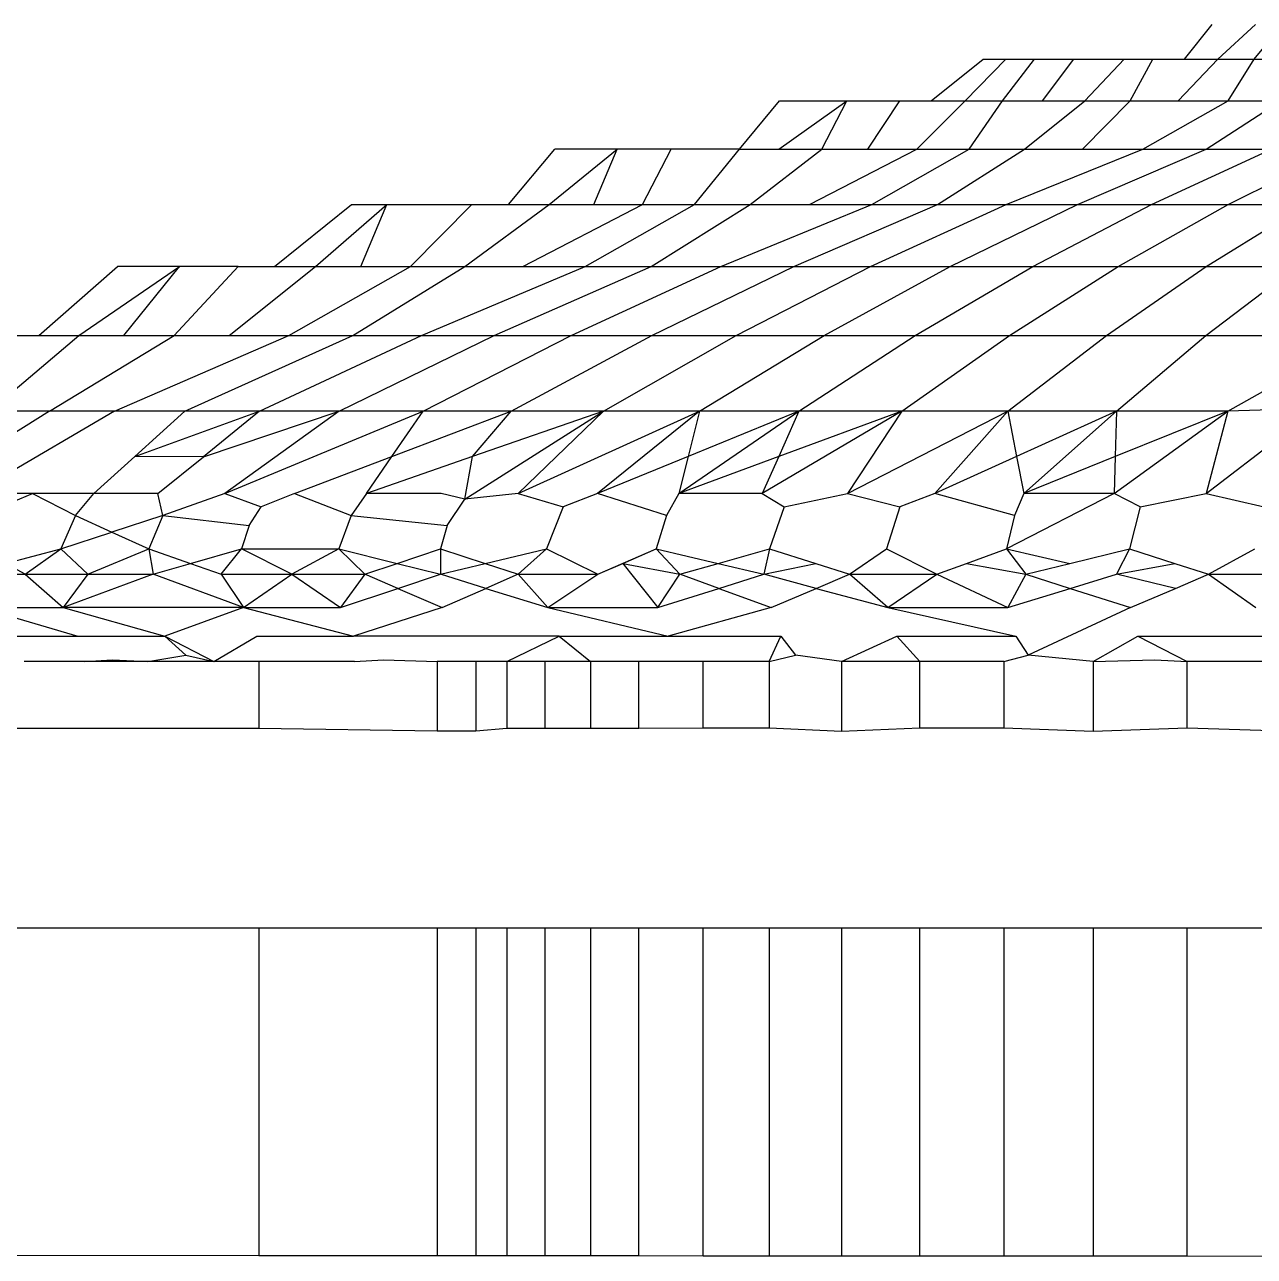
# Model space of a CAD drawing. Header units: inches. Extents: x 12 to 4610, y 7 to 3258.
# Drawn here: x 745.288 to 746.694, y 1693.787 to 1695.196 of the extents above; entities that cross this region are included whole.
import ezdxf

# ---------------------------------------------------------------- set-up
doc = ezdxf.new("R2010")
doc.units = ezdxf.units.IN
doc.header["$MEASUREMENT"] = 0

msp = doc.modelspace()

# ---------------------------------------------------------------- linework, layer by layer
for p, q in [((746.6456, 1695.1955), (746.614, 1695.1561)), ((746.6954, 1695.1955), (746.6525, 1695.1561)), ((746.6938, 1695.1561), (746.7265, 1695.1955)), ((746.3245, 1695.1086), (746.3839, 1695.1561)), ((746.3635, 1695.1086), (746.4101, 1695.1561)), ((746.3839, 1695.1561), (746.4426, 1695.1561)), ((746.406, 1695.1086), (746.4426, 1695.1561)), ((746.4101, 1695.1561), (746.4426, 1695.1561)), ((746.4426, 1695.1561), (746.4878, 1695.1561)), ((746.4517, 1695.1086), (746.4878, 1695.1561)), ((746.4878, 1695.1561), (746.5451, 1695.1561)), ((746.5004, 1695.1086), (746.5451, 1695.1561)), ((746.5451, 1695.1561), (746.5781, 1695.1561)), ((746.5522, 1695.1086), (746.5781, 1695.1561)), ((746.5781, 1695.1561), (746.614, 1695.1561)), ((746.5781, 1695.1561), (746.6525, 1695.1561)), ((746.6069, 1695.1086), (746.6525, 1695.1561)), ((746.614, 1695.1561), (746.6525, 1695.1561)), ((746.6525, 1695.1561), (746.6938, 1695.1561)), ((746.6643, 1695.1086), (746.6938, 1695.1561)), ((746.6938, 1695.1561), (746.7376, 1695.1561)), ((746.1053, 1695.0532), (746.1512, 1695.1086)), ((746.1504, 1695.0532), (746.2282, 1695.1086)), ((746.1512, 1695.1086), (746.1821, 1695.1086)), ((746.1821, 1695.1086), (746.2567, 1695.1086)), ((746.1821, 1695.1086), (746.2282, 1695.1086)), ((746.1994, 1695.0532), (746.2282, 1695.1086)), ((746.2282, 1695.1086), (746.2567, 1695.1086)), ((746.2282, 1695.1086), (746.2888, 1695.1086)), ((746.252, 1695.0532), (746.2888, 1695.1086)), ((746.2567, 1695.1086), (746.2888, 1695.1086)), ((746.2567, 1695.1086), (746.3245, 1695.1086)), ((746.2888, 1695.1086), (746.3245, 1695.1086)), ((746.2888, 1695.1086), (746.3635, 1695.1086)), ((746.3083, 1695.0532), (746.3635, 1695.1086)), ((746.3245, 1695.1086), (746.3635, 1695.1086)), ((746.3635, 1695.1086), (746.406, 1695.1086)), ((746.3681, 1695.0532), (746.406, 1695.1086)), ((746.406, 1695.1086), (746.4517, 1695.1086)), ((746.4312, 1695.0532), (746.5004, 1695.1086)), ((746.4517, 1695.1086), (746.5004, 1695.1086)), ((746.4975, 1695.0532), (746.5522, 1695.1086)), ((746.5004, 1695.1086), (746.5522, 1695.1086)), ((746.5522, 1695.1086), (746.6069, 1695.1086)), ((746.5667, 1695.0532), (746.6643, 1695.1086)), ((746.6069, 1695.1086), (746.6643, 1695.1086)), ((746.6389, 1695.0532), (746.7244, 1695.1086)), ((746.6643, 1695.1086), (746.7244, 1695.1086)), ((745.8412, 1694.99), (745.8942, 1695.0532)), ((745.8878, 1694.99), (745.9655, 1695.0532)), ((745.9655, 1695.0532), (745.8942, 1695.0532)), ((745.9389, 1694.99), (745.9655, 1695.0532)), ((746.0271, 1695.0532), (745.9655, 1695.0532)), ((745.9943, 1694.99), (746.0271, 1695.0532)), ((746.1053, 1695.0532), (746.0271, 1695.0532)), ((746.054, 1694.99), (746.1053, 1695.0532)), ((746.1053, 1695.0532), (746.1504, 1695.0532)), ((746.1177, 1694.99), (746.1994, 1695.0532)), ((746.1504, 1695.0532), (746.1994, 1695.0532)), ((746.1854, 1694.99), (746.3083, 1695.0532)), ((746.1994, 1695.0532), (746.252, 1695.0532)), ((746.252, 1695.0532), (746.3083, 1695.0532)), ((746.2568, 1694.99), (746.3681, 1695.0532)), ((746.3083, 1695.0532), (746.3681, 1695.0532)), ((746.3318, 1694.99), (746.4312, 1695.0532)), ((746.3681, 1695.0532), (746.4312, 1695.0532)), ((746.4103, 1694.99), (746.5667, 1695.0532)), ((746.4312, 1695.0532), (746.4975, 1695.0532)), ((746.492, 1694.99), (746.6389, 1695.0532)), ((746.4975, 1695.0532), (746.5667, 1695.0532)), ((746.5667, 1695.0532), (746.6389, 1695.0532)), ((746.5767, 1694.99), (746.7136, 1695.0532)), ((746.6389, 1695.0532), (746.7136, 1695.0532)), ((746.6642, 1694.99), (746.791, 1695.0532)), ((745.5734, 1694.9189), (745.6614, 1694.99)), ((745.6202, 1694.9189), (745.7018, 1694.99)), ((745.6614, 1694.99), (745.7018, 1694.99)), ((745.6722, 1694.9189), (745.7018, 1694.99)), ((745.7018, 1694.99), (745.7992, 1694.99)), ((745.7291, 1694.9189), (745.7992, 1694.99)), ((745.791, 1694.9189), (745.8878, 1694.99)), ((745.7992, 1694.99), (745.8412, 1694.99)), ((745.8412, 1694.99), (745.8878, 1694.99)), ((745.8576, 1694.9189), (745.9943, 1694.99)), ((745.8878, 1694.99), (745.9389, 1694.99)), ((745.9287, 1694.9189), (746.054, 1694.99)), ((745.9389, 1694.99), (745.9943, 1694.99)), ((745.9943, 1694.99), (746.054, 1694.99)), ((746.0042, 1694.9189), (746.1177, 1694.99)), ((746.054, 1694.99), (746.1177, 1694.99)), ((746.0839, 1694.9189), (746.2568, 1694.99)), ((746.1177, 1694.99), (746.1854, 1694.99)), ((746.1676, 1694.9189), (746.3318, 1694.99)), ((746.1854, 1694.99), (746.2568, 1694.99)), ((746.2551, 1694.9189), (746.4103, 1694.99)), ((746.2568, 1694.99), (746.3318, 1694.99)), ((746.3318, 1694.99), (746.4103, 1694.99)), ((746.3463, 1694.9189), (746.492, 1694.99)), ((746.4103, 1694.99), (746.492, 1694.99)), ((746.4408, 1694.9189), (746.5767, 1694.99)), ((746.492, 1694.99), (746.5767, 1694.99)), ((746.5385, 1694.9189), (746.6642, 1694.99)), ((746.5767, 1694.99), (746.6642, 1694.99)), ((746.6391, 1694.9189), (746.7543, 1694.99)), ((746.6642, 1694.99), (746.7543, 1694.99)), ((745.3038, 1694.8401), (745.3941, 1694.9189)), ((745.3497, 1694.8401), (745.4647, 1694.9189)), ((745.4647, 1694.9189), (745.3941, 1694.9189)), ((745.4013, 1694.8401), (745.4647, 1694.9189)), ((745.4586, 1694.8401), (745.5318, 1694.9189)), ((745.5318, 1694.9189), (745.4647, 1694.9189)), ((745.5215, 1694.8401), (745.6202, 1694.9189)), ((745.5318, 1694.9189), (745.5734, 1694.9189)), ((745.5734, 1694.9189), (745.6202, 1694.9189)), ((745.5897, 1694.8401), (745.7291, 1694.9189)), ((745.6202, 1694.9189), (745.6722, 1694.9189)), ((745.6631, 1694.8401), (745.791, 1694.9189)), ((745.6722, 1694.9189), (745.7291, 1694.9189)), ((745.7291, 1694.9189), (745.791, 1694.9189)), ((745.7415, 1694.8401), (745.9287, 1694.9189)), ((745.791, 1694.9189), (745.8576, 1694.9189)), ((745.8248, 1694.8401), (746.0042, 1694.9189)), ((745.8576, 1694.9189), (745.9287, 1694.9189)), ((745.9127, 1694.8401), (746.0839, 1694.9189)), ((745.9287, 1694.9189), (746.0042, 1694.9189)), ((746.0042, 1694.9189), (746.0839, 1694.9189)), ((746.005, 1694.8401), (746.1676, 1694.9189)), ((746.0839, 1694.9189), (746.1676, 1694.9189)), ((746.1016, 1694.8401), (746.2551, 1694.9189)), ((746.1676, 1694.9189), (746.2551, 1694.9189)), ((746.2021, 1694.8401), (746.3463, 1694.9189)), ((746.2551, 1694.9189), (746.3463, 1694.9189)), ((746.3063, 1694.8401), (746.4408, 1694.9189)), ((746.3463, 1694.9189), (746.4408, 1694.9189)), ((746.414, 1694.8401), (746.5385, 1694.9189)), ((746.4408, 1694.9189), (746.5385, 1694.9189)), ((746.5249, 1694.8401), (746.6391, 1694.9189)), ((746.5385, 1694.9189), (746.6391, 1694.9189)), ((746.6388, 1694.8401), (746.7423, 1694.9189)), ((746.6391, 1694.9189), (746.7423, 1694.9189)), ((745.2019, 1694.8401), (745.3038, 1694.8401)), ((745.2475, 1694.7536), (745.3497, 1694.8401)), ((745.3038, 1694.8401), (745.3497, 1694.8401)), ((745.3161, 1694.7536), (745.4586, 1694.8401)), ((745.3497, 1694.8401), (745.4013, 1694.8401)), ((745.3906, 1694.7536), (745.5897, 1694.8401)), ((745.4013, 1694.8401), (745.4586, 1694.8401)), ((745.4586, 1694.8401), (745.5215, 1694.8401)), ((745.4708, 1694.7536), (745.6631, 1694.8401)), ((745.5215, 1694.8401), (745.5897, 1694.8401)), ((745.5564, 1694.7536), (745.7415, 1694.8401)), ((745.5897, 1694.8401), (745.6631, 1694.8401)), ((745.6474, 1694.7536), (745.8248, 1694.8401)), ((745.6631, 1694.8401), (745.7415, 1694.8401)), ((745.7415, 1694.8401), (745.8248, 1694.8401)), ((745.7434, 1694.7536), (745.9127, 1694.8401)), ((745.8248, 1694.8401), (745.9127, 1694.8401)), ((745.8443, 1694.7536), (746.005, 1694.8401)), ((745.9127, 1694.8401), (746.005, 1694.8401)), ((745.9497, 1694.7536), (746.1016, 1694.8401)), ((746.005, 1694.8401), (746.1016, 1694.8401)), ((746.0594, 1694.7536), (746.2021, 1694.8401)), ((746.1016, 1694.8401), (746.2021, 1694.8401)), ((746.1733, 1694.7536), (746.3063, 1694.8401)), ((746.2021, 1694.8401), (746.3063, 1694.8401)), ((746.2909, 1694.7536), (746.414, 1694.8401)), ((746.3063, 1694.8401), (746.414, 1694.8401)), ((746.4121, 1694.7536), (746.5249, 1694.8401)), ((746.414, 1694.8401), (746.5249, 1694.8401)), ((746.5249, 1694.8401), (746.6388, 1694.8401)), ((746.5364, 1694.7536), (746.6388, 1694.8401)), ((746.6388, 1694.8401), (746.7553, 1694.8401)), ((746.6637, 1694.7536), (746.7527, 1694.8037)), ((746.6391, 1694.6595), (746.7659, 1694.7568)), ((746.7659, 1694.7568), (746.6637, 1694.7536)), ((745.3161, 1694.7536), (745.1666, 1694.6595)), ((745.3906, 1694.7536), (745.2299, 1694.6595)), ((745.3161, 1694.7536), (745.2475, 1694.7536)), ((745.3906, 1694.7536), (745.3161, 1694.7536)), ((745.4708, 1694.7536), (745.3906, 1694.7536)), ((745.4136, 1694.7019), (745.5564, 1694.7536)), ((745.4708, 1694.7536), (745.4136, 1694.7019)), ((745.5564, 1694.7536), (745.4708, 1694.7536)), ((745.4921, 1694.7015), (745.6474, 1694.7536)), ((745.5564, 1694.7536), (745.4921, 1694.7015)), ((745.6474, 1694.7536), (745.5167, 1694.6595)), ((745.5167, 1694.6595), (745.7434, 1694.7536)), ((745.6474, 1694.7536), (745.5564, 1694.7536)), ((745.7434, 1694.7536), (745.6474, 1694.7536)), ((745.7078, 1694.7019), (745.8443, 1694.7536)), ((745.7078, 1694.7019), (745.7434, 1694.7536)), ((745.8443, 1694.7536), (745.7434, 1694.7536)), ((745.7912, 1694.6529), (745.9497, 1694.7536)), ((745.9497, 1694.7536), (745.8, 1694.7016)), ((745.8, 1694.7016), (745.8443, 1694.7536)), ((745.9497, 1694.7536), (745.8443, 1694.7536)), ((745.8522, 1694.6595), (746.0594, 1694.7536)), ((745.9497, 1694.7536), (745.8522, 1694.6595)), ((746.0594, 1694.7536), (745.9428, 1694.6595)), ((746.0594, 1694.7536), (745.9497, 1694.7536)), ((746.0359, 1694.6595), (746.1733, 1694.7536)), ((746.0594, 1694.7536), (746.0465, 1694.7018)), ((746.1733, 1694.7536), (746.0465, 1694.7018)), ((746.1733, 1694.7536), (746.0594, 1694.7536)), ((746.2909, 1694.7536), (746.1314, 1694.6595)), ((746.1733, 1694.7536), (746.1502, 1694.7017)), ((746.2909, 1694.7536), (746.1502, 1694.7017)), ((746.2909, 1694.7536), (746.1733, 1694.7536)), ((746.229, 1694.6595), (746.4121, 1694.7536)), ((746.2909, 1694.7536), (746.229, 1694.6595)), ((746.4121, 1694.7536), (746.2909, 1694.7536)), ((746.3288, 1694.6595), (746.4121, 1694.7536)), ((746.5364, 1694.7536), (746.4121, 1694.7536)), ((746.4121, 1694.7536), (746.4222, 1694.7019)), ((746.5364, 1694.7536), (746.4222, 1694.7019)), ((746.5364, 1694.7536), (746.4304, 1694.6595)), ((746.534, 1694.6595), (746.6637, 1694.7536)), ((746.5364, 1694.7536), (746.535, 1694.7017)), ((746.6637, 1694.7536), (746.535, 1694.7017)), ((746.6637, 1694.7536), (746.5364, 1694.7536)), ((746.6637, 1694.7536), (746.6391, 1694.6595)), ((745.3668, 1694.6595), (745.4136, 1694.7019)), ((745.4921, 1694.7015), (745.4136, 1694.7019)), ((745.4401, 1694.6595), (745.4921, 1694.7015)), ((745.5963, 1694.6595), (745.7078, 1694.7019)), ((745.6788, 1694.6595), (745.7078, 1694.7019)), ((745.8, 1694.7016), (745.6788, 1694.6595)), ((745.7912, 1694.6529), (745.8, 1694.7016)), ((746.0465, 1694.7018), (745.9428, 1694.6595)), ((746.0465, 1694.7018), (746.0359, 1694.6595)), ((746.1502, 1694.7017), (746.0359, 1694.6595)), ((746.1502, 1694.7017), (746.1314, 1694.6595)), ((746.4222, 1694.7019), (746.3288, 1694.6595)), ((746.4222, 1694.7019), (746.4304, 1694.6595)), ((746.535, 1694.7017), (746.4304, 1694.6595)), ((746.535, 1694.7017), (746.534, 1694.6595)), ((745.2966, 1694.6595), (745.2299, 1694.6595)), ((745.2606, 1694.6444), (745.2966, 1694.6595)), ((745.3668, 1694.6595), (745.2966, 1694.6595)), ((745.2966, 1694.6595), (745.3459, 1694.6343)), ((745.3459, 1694.6343), (745.3668, 1694.6595)), ((745.4401, 1694.6595), (745.3668, 1694.6595)), ((745.4456, 1694.6343), (745.4401, 1694.6595)), ((745.5167, 1694.6595), (745.4456, 1694.6343)), ((745.5167, 1694.6595), (745.5583, 1694.6444)), ((745.5963, 1694.6595), (745.5583, 1694.6444)), ((745.5963, 1694.6595), (745.6613, 1694.6343)), ((745.6788, 1694.6595), (745.6613, 1694.6343)), ((745.7641, 1694.6595), (745.6788, 1694.6595)), ((745.7912, 1694.6529), (745.7641, 1694.6595)), ((745.8522, 1694.6595), (745.7912, 1694.6529)), ((745.8522, 1694.6595), (745.9035, 1694.6444)), ((745.9428, 1694.6595), (745.9035, 1694.6444)), ((746.0219, 1694.6343), (745.9428, 1694.6595)), ((746.0359, 1694.6595), (746.0219, 1694.6343)), ((746.1314, 1694.6595), (746.0359, 1694.6595)), ((746.1314, 1694.6595), (746.1563, 1694.6444)), ((746.1563, 1694.6444), (746.229, 1694.6595)), ((746.229, 1694.6595), (746.2887, 1694.6444)), ((746.3288, 1694.6595), (746.2887, 1694.6444)), ((746.42, 1694.6343), (746.3288, 1694.6595)), ((746.534, 1694.6595), (746.4108, 1694.5962)), ((746.4304, 1694.6595), (746.42, 1694.6343)), ((746.534, 1694.6595), (746.4304, 1694.6595)), ((746.5636, 1694.6444), (746.534, 1694.6595)), ((746.5636, 1694.6444), (746.6391, 1694.6595)), ((746.6391, 1694.6595), (746.7055, 1694.6444)), ((745.5445, 1694.6227), (745.5583, 1694.6444)), ((745.7711, 1694.6227), (745.7912, 1694.6529)), ((745.9035, 1694.6444), (745.8844, 1694.5962)), ((746.1563, 1694.6444), (746.1398, 1694.5962)), ((746.2887, 1694.6444), (746.2735, 1694.5962)), ((746.5636, 1694.6444), (746.5512, 1694.5962)), ((745.3459, 1694.6343), (745.3292, 1694.5962)), ((745.3459, 1694.6343), (745.3876, 1694.6153)), ((745.4456, 1694.6343), (745.3876, 1694.6153)), ((745.4456, 1694.6343), (745.4296, 1694.5962)), ((745.4456, 1694.6343), (745.5445, 1694.6227)), ((745.6613, 1694.6343), (745.6469, 1694.5962)), ((745.6613, 1694.6343), (745.7711, 1694.6227)), ((746.0219, 1694.6343), (746.01, 1694.5962)), ((746.42, 1694.6343), (746.4108, 1694.5962)), ((745.3292, 1694.5962), (745.3876, 1694.6153)), ((745.3876, 1694.6153), (745.4296, 1694.5962)), ((745.5445, 1694.6227), (745.5356, 1694.5962)), ((745.7711, 1694.6227), (745.7632, 1694.5962)), ((745.2882, 1694.5672), (745.2347, 1694.5962)), ((745.2657, 1694.5794), (745.3292, 1694.5962)), ((745.2882, 1694.5672), (745.3292, 1694.5962)), ((745.3292, 1694.5962), (745.3599, 1694.5672)), ((745.3599, 1694.5672), (745.4296, 1694.5962)), ((745.4296, 1694.5962), (745.4348, 1694.5672)), ((745.4296, 1694.5962), (745.4775, 1694.5795)), ((745.4775, 1694.5795), (745.5356, 1694.5962)), ((745.5126, 1694.5672), (745.5356, 1694.5962)), ((745.5356, 1694.5962), (745.6469, 1694.5962)), ((745.5934, 1694.5672), (745.5356, 1694.5962)), ((745.6469, 1694.5962), (745.5934, 1694.5672)), ((745.6469, 1694.5962), (745.677, 1694.5672)), ((745.6469, 1694.5962), (745.7137, 1694.5796)), ((745.7137, 1694.5796), (745.7632, 1694.5962)), ((745.7632, 1694.5962), (745.7632, 1694.5672)), ((745.7632, 1694.5962), (745.8145, 1694.5795)), ((745.8145, 1694.5795), (745.8844, 1694.5962)), ((745.8521, 1694.5672), (745.8844, 1694.5962)), ((745.8844, 1694.5962), (745.9434, 1694.5672)), ((745.9434, 1694.5672), (746.01, 1694.5962)), ((745.9719, 1694.5796), (746.01, 1694.5962)), ((746.0371, 1694.5672), (746.01, 1694.5962)), ((746.01, 1694.5962), (746.0808, 1694.5795)), ((746.0808, 1694.5795), (746.1398, 1694.5962)), ((746.1398, 1694.5962), (746.1331, 1694.5672)), ((746.1398, 1694.5962), (746.1925, 1694.5795)), ((746.2311, 1694.5672), (746.2735, 1694.5962)), ((746.2735, 1694.5962), (746.3311, 1694.5672)), ((746.3651, 1694.5796), (746.4108, 1694.5962)), ((746.4108, 1694.5962), (746.4329, 1694.5672)), ((746.4108, 1694.5962), (746.4831, 1694.5795)), ((746.4831, 1694.5795), (746.5512, 1694.5962)), ((746.5512, 1694.5962), (746.5365, 1694.5672)), ((746.5512, 1694.5962), (746.6034, 1694.5795)), ((746.6417, 1694.5672), (746.6946, 1694.5962)), ((745.4348, 1694.5672), (745.4775, 1694.5795)), ((745.4775, 1694.5795), (745.5126, 1694.5672)), ((745.677, 1694.5672), (745.7137, 1694.5796)), ((745.7137, 1694.5796), (745.7632, 1694.5672)), ((745.7632, 1694.5672), (745.8145, 1694.5795)), ((745.8145, 1694.5795), (745.8521, 1694.5672)), ((745.9434, 1694.5672), (745.9719, 1694.5796)), ((745.9719, 1694.5796), (746.0371, 1694.5672)), ((745.9719, 1694.5796), (746.0119, 1694.529)), ((746.0371, 1694.5672), (746.0808, 1694.5795)), ((746.0808, 1694.5795), (746.1331, 1694.5672)), ((746.1331, 1694.5672), (746.1925, 1694.5795)), ((746.1925, 1694.5795), (746.2311, 1694.5672)), ((746.3311, 1694.5672), (746.3651, 1694.5796)), ((746.3651, 1694.5796), (746.4329, 1694.5672)), ((746.4329, 1694.5672), (746.4831, 1694.5795)), ((746.5365, 1694.5672), (746.6034, 1694.5795)), ((746.6034, 1694.5795), (746.6417, 1694.5672)), ((745.2197, 1694.5672), (745.2882, 1694.5672)), ((745.2882, 1694.5672), (745.3599, 1694.5672)), ((745.2882, 1694.5672), (745.3318, 1694.529)), ((745.4348, 1694.5672), (745.3318, 1694.529)), ((745.3599, 1694.5672), (745.3318, 1694.529)), ((745.3599, 1694.5672), (745.4348, 1694.5672)), ((745.5379, 1694.529), (745.4348, 1694.5672)), ((745.5126, 1694.5672), (745.5934, 1694.5672)), ((745.5126, 1694.5672), (745.5379, 1694.529)), ((745.5379, 1694.529), (745.5934, 1694.5672)), ((745.5934, 1694.5672), (745.677, 1694.5672)), ((745.5934, 1694.5672), (745.6491, 1694.529)), ((745.677, 1694.5672), (745.6491, 1694.529)), ((745.7146, 1694.5509), (745.677, 1694.5672)), ((745.7146, 1694.5509), (745.7632, 1694.5672)), ((745.8153, 1694.551), (745.7632, 1694.5672)), ((745.8521, 1694.5672), (745.8153, 1694.551)), ((745.8521, 1694.5672), (745.9434, 1694.5672)), ((745.8521, 1694.5672), (745.8863, 1694.529)), ((745.8863, 1694.529), (745.9434, 1694.5672)), ((746.0119, 1694.529), (746.0371, 1694.5672)), ((746.0815, 1694.5509), (746.0371, 1694.5672)), ((746.0815, 1694.5509), (746.1331, 1694.5672)), ((746.1932, 1694.551), (746.1331, 1694.5672)), ((746.1932, 1694.551), (746.2311, 1694.5672)), ((746.2311, 1694.5672), (746.3311, 1694.5672)), ((746.2751, 1694.529), (746.2311, 1694.5672)), ((746.2751, 1694.529), (746.3311, 1694.5672)), ((746.3311, 1694.5672), (746.4122, 1694.529)), ((746.4329, 1694.5672), (746.4122, 1694.529)), ((746.4329, 1694.5672), (746.4837, 1694.551)), ((746.4837, 1694.551), (746.5365, 1694.5672)), ((746.6039, 1694.551), (746.5365, 1694.5672)), ((746.6039, 1694.551), (746.6417, 1694.5672)), ((746.6417, 1694.5672), (746.7483, 1694.5672)), ((746.6417, 1694.5672), (746.6958, 1694.529)), ((745.6491, 1694.529), (745.7146, 1694.5509)), ((745.7146, 1694.5509), (745.7653, 1694.529)), ((745.7653, 1694.529), (745.8153, 1694.551)), ((745.8153, 1694.551), (745.8863, 1694.529)), ((746.0119, 1694.529), (746.0815, 1694.5509)), ((746.0815, 1694.5509), (746.1415, 1694.529)), ((746.1415, 1694.529), (746.1932, 1694.551)), ((746.1932, 1694.551), (746.2751, 1694.529)), ((746.4122, 1694.529), (746.4837, 1694.551)), ((746.4837, 1694.551), (746.5525, 1694.529)), ((746.5525, 1694.529), (746.6039, 1694.551)), ((745.2374, 1694.529), (745.3318, 1694.529)), ((745.2374, 1694.529), (745.3486, 1694.4965)), ((745.3318, 1694.529), (745.4481, 1694.4965)), ((745.5379, 1694.529), (745.3318, 1694.529)), ((745.5379, 1694.529), (745.4481, 1694.4965)), ((745.5379, 1694.529), (745.6491, 1694.529)), ((745.5379, 1694.529), (745.6637, 1694.4965)), ((745.7653, 1694.529), (745.6637, 1694.4965)), ((745.8863, 1694.529), (746.0119, 1694.529)), ((745.8863, 1694.529), (746.0239, 1694.4965)), ((746.1415, 1694.529), (746.0239, 1694.4965)), ((746.2751, 1694.529), (746.4122, 1694.529)), ((746.2751, 1694.529), (746.4215, 1694.4965)), ((746.5525, 1694.529), (746.4353, 1694.4748)), ((745.2548, 1694.4965), (745.3486, 1694.4965)), ((745.3486, 1694.4965), (745.4481, 1694.4965)), ((745.4481, 1694.4965), (745.4722, 1694.4748)), ((745.4481, 1694.4965), (745.5042, 1694.4672)), ((745.5042, 1694.4672), (745.5532, 1694.4965)), ((745.5532, 1694.4965), (745.6637, 1694.4965)), ((745.8992, 1694.4965), (745.6637, 1694.4965)), ((745.8391, 1694.4672), (745.8992, 1694.4965)), ((745.8992, 1694.4965), (746.0239, 1694.4965)), ((745.8992, 1694.4965), (745.9351, 1694.4672)), ((746.0239, 1694.4965), (746.1527, 1694.4965)), ((746.1392, 1694.4672), (746.1527, 1694.4965)), ((746.1527, 1694.4965), (746.1693, 1694.4748)), ((746.222, 1694.4672), (746.2853, 1694.4965)), ((746.2853, 1694.4965), (746.4215, 1694.4965)), ((746.2853, 1694.4965), (746.3117, 1694.4672)), ((746.4215, 1694.4965), (746.4353, 1694.4748)), ((746.5098, 1694.4672), (746.5608, 1694.4965)), ((746.5608, 1694.4965), (746.703, 1694.4965)), ((746.5608, 1694.4965), (746.6174, 1694.4672)), ((745.4285, 1694.4672), (745.4722, 1694.4748)), ((745.4722, 1694.4748), (745.5042, 1694.4672)), ((746.1392, 1694.4672), (746.1693, 1694.4748)), ((746.222, 1694.4672), (746.1693, 1694.4748)), ((746.4077, 1694.4672), (746.4353, 1694.4748)), ((746.5098, 1694.4672), (746.4353, 1694.4748)), ((745.3562, 1694.4672), (745.2872, 1694.4672)), ((745.3562, 1694.4672), (745.3881, 1694.4691)), ((745.4285, 1694.4672), (745.3562, 1694.4672)), ((745.3881, 1694.4691), (745.4285, 1694.4672)), ((745.5042, 1694.4672), (745.4285, 1694.4672)), ((745.5557, 1694.4672), (745.5042, 1694.4672)), ((745.5557, 1694.4672), (745.5557, 1694.3913)), ((745.6651, 1694.4672), (745.5557, 1694.4672)), ((745.6651, 1694.4672), (745.698, 1694.4691)), ((745.698, 1694.4691), (745.7594, 1694.4672)), ((745.7594, 1694.4672), (745.7594, 1694.388)), ((745.8038, 1694.4672), (745.7594, 1694.4672)), ((745.8391, 1694.4672), (745.8038, 1694.4672)), ((745.8038, 1694.4672), (745.8038, 1694.388)), ((745.8391, 1694.4672), (745.8391, 1694.3913)), ((745.883, 1694.4672), (745.8391, 1694.4672)), ((745.883, 1694.3913), (745.883, 1694.4672)), ((745.9351, 1694.4672), (745.883, 1694.4672)), ((745.9902, 1694.4672), (745.9351, 1694.4672)), ((745.9351, 1694.4672), (745.9351, 1694.3913)), ((745.9902, 1694.3913), (745.9902, 1694.4672)), ((746.0636, 1694.4672), (745.9902, 1694.4672)), ((746.0636, 1694.3914), (746.0636, 1694.4672)), ((746.1392, 1694.4672), (746.0636, 1694.4672)), ((746.1392, 1694.4672), (746.1392, 1694.3914)), ((746.3117, 1694.4672), (746.222, 1694.4672)), ((746.222, 1694.4672), (746.222, 1694.3879)), ((746.3117, 1694.3914), (746.3117, 1694.4672)), ((746.4077, 1694.4672), (746.3117, 1694.4672)), ((746.4077, 1694.4672), (746.4077, 1694.3914)), ((746.5098, 1694.4672), (746.5804, 1694.4691)), ((746.5098, 1694.4672), (746.5098, 1694.3878)), ((746.5804, 1694.4691), (746.6174, 1694.4672)), ((746.6174, 1694.3914), (746.6174, 1694.4672)), ((746.7301, 1694.4672), (746.6174, 1694.4672)), ((738.02, 1694.3902), (745.5557, 1694.3913)), ((745.5557, 1694.3913), (745.7594, 1694.388)), ((745.8038, 1694.388), (745.8391, 1694.3913)), ((745.8391, 1694.3913), (745.883, 1694.3913)), ((745.883, 1694.3913), (745.9351, 1694.3913)), ((745.9351, 1694.3913), (745.9902, 1694.3913)), ((745.9902, 1694.3913), (746.0636, 1694.3914)), ((746.0636, 1694.3914), (746.1392, 1694.3914)), ((746.1392, 1694.3914), (746.222, 1694.3879)), ((746.222, 1694.3879), (746.3117, 1694.3914)), ((746.3117, 1694.3914), (746.4077, 1694.3914)), ((746.4077, 1694.3914), (746.5098, 1694.3878)), ((746.5098, 1694.3878), (746.6174, 1694.3914)), ((746.6174, 1694.3914), (746.7301, 1694.3878)), ((745.7594, 1694.388), (745.8038, 1694.388)), ((738.02, 1694.1627), (745.5557, 1694.1627)), ((745.5557, 1694.1627), (745.5557, 1693.7879)), ((745.5557, 1694.1627), (745.7594, 1694.1627)), ((745.7594, 1694.1627), (745.7594, 1693.7878)), ((745.7594, 1694.1627), (745.8038, 1694.1627)), ((745.8038, 1694.1627), (745.8038, 1693.7878)), ((745.8038, 1694.1627), (745.8391, 1694.1627)), ((745.8391, 1694.1627), (745.8391, 1693.7877)), ((745.8391, 1694.1627), (745.883, 1694.1627)), ((745.883, 1693.7877), (745.883, 1694.1627)), ((745.883, 1694.1627), (745.9351, 1694.1627)), ((745.9351, 1694.1627), (745.9351, 1693.7877)), ((745.9351, 1694.1627), (745.9902, 1694.1627)), ((745.9902, 1693.7877), (745.9902, 1694.1627)), ((745.9902, 1694.1627), (746.0636, 1694.1627)), ((746.0636, 1693.7876), (746.0636, 1694.1627)), ((746.0636, 1694.1627), (746.1392, 1694.1627)), ((746.1392, 1694.1627), (746.1392, 1693.7876)), ((746.1392, 1694.1627), (746.222, 1694.1627)), ((746.222, 1694.1627), (746.222, 1693.7875)), ((746.222, 1694.1627), (746.3117, 1694.1627)), ((746.3117, 1693.7875), (746.3117, 1694.1627)), ((746.3117, 1694.1627), (746.4077, 1694.1627)), ((746.4077, 1694.1627), (746.4077, 1693.7874)), ((746.4077, 1694.1627), (746.5098, 1694.1627)), ((746.5098, 1694.1627), (746.5098, 1693.7874)), ((746.5098, 1694.1627), (746.6174, 1694.1627)), ((746.6174, 1693.7873), (746.6174, 1694.1627)), ((746.6174, 1694.1627), (746.7301, 1694.1627)), ((745.5557, 1693.7879), (738.02, 1693.7921)), ((745.7594, 1693.7878), (745.5557, 1693.7879)), ((745.8038, 1693.7878), (745.7594, 1693.7878)), ((745.8391, 1693.7877), (745.8038, 1693.7878)), ((745.883, 1693.7877), (745.8391, 1693.7877)), ((745.9351, 1693.7877), (745.883, 1693.7877)), ((745.9902, 1693.7877), (745.9351, 1693.7877)), ((746.0636, 1693.7876), (745.9902, 1693.7877)), ((746.1392, 1693.7876), (746.0636, 1693.7876)), ((746.222, 1693.7875), (746.1392, 1693.7876)), ((746.3117, 1693.7875), (746.222, 1693.7875)), ((746.4077, 1693.7874), (746.3117, 1693.7875)), ((746.5098, 1693.7874), (746.4077, 1693.7874)), ((746.6174, 1693.7873), (746.5098, 1693.7874)), ((746.7301, 1693.7872), (746.6174, 1693.7873))]:
    msp.add_line(p, q)

doc.saveas('drawing.dxf')
